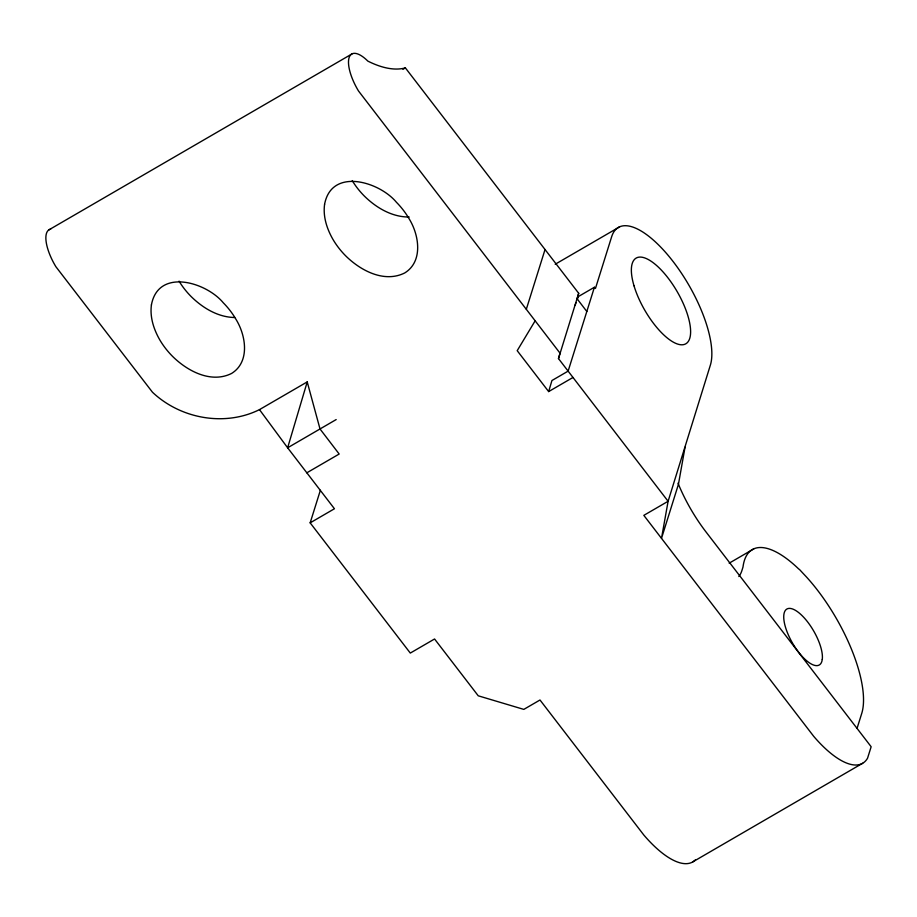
<?xml version="1.0" encoding="UTF-8"?>
<svg xmlns="http://www.w3.org/2000/svg" width="917" height="917" viewBox="0 0 917 917"><rect width="100%" height="100%" fill="white"/><g stroke="black" fill="none" stroke-linecap="round" stroke-linejoin="round"><path stroke-width="1.38" d="M685.033 447.232L678.442 484.314L661.501 538.359L668.103 501.278L710.366 365.138A84.949 32.038 59.9 0 0 673.284 261.769A84.949 32.038 59.9 0 0 611.65 236.758L595.454 288.454L594.411 287.25L578.226 296.638L577.389 299.332M677.995 483.156L679.933 487.741A83 31.304 59.9 0 0 705.987 531.917L871.15 746.736L867.562 758.176A84.891 32.015 59.9 0 1 813.688 736.305L643.826 515.365L668.103 501.278L558.476 358.57L560.046 353.194L358.49 90.966A33.746 12.723 59.9 0 1 349.079 57.714A33.746 12.723 59.9 0 1 367.843 61.107A193.223 72.879 59.9 0 0 405.383 67.892L578.707 293.314L577.08 298.782L586.823 311.482M575.177 305.281L575.945 302.679M50.687 229.147A33.746 12.723 59.9 0 0 55.857 266.675L152.474 392.235A87.516 76.615 17.4 0 0 259.477 409.624L307.218 381.908L287.629 447.794L334.441 508.752L310.164 522.85L410.3 653.076L434.566 638.989L478.25 695.808L523.813 709.391L539.998 700.003L643.768 834.963A84.891 32.015 59.9 0 0 695.453 859.779M535.161 320.79L517.199 350.672L548.653 391.582L551.942 380.521L568.127 371.121L594.411 287.25M558.476 358.57L578.707 293.314M310.164 522.85L320.377 490.263M526.324 309.258L545.042 249.527M857.086 728.258L861.762 713.334A101.03 38.101 59.9 0 0 806.398 576.908A429.775 162.103 59.9 0 1 799.452 569.446L798.81 569.079A101.03 38.101 59.9 0 0 742.988 567.073L741.933 570.466A83 31.304 59.9 0 1 738.827 576.529M48.853 229.892L352.059 53.874M402.918 69.325L405.383 67.892M555.209 264.245L619.64 226.843M336.184 419.562L287.629 447.794L259.477 409.624M306.817 472.817L339.175 454.03L320.01 428.961L307.218 381.908M548.653 391.582L572.93 377.495M729.175 563.176L753.854 548.847M692.748 861.911L862.668 763.253M409.188 217.031C391.96 217.146 376.142 207.735 364.209 195.929A83.367 72.993 17.4 0 1 352.231 180.615M234.649 317.511C217.925 317.225 202.668 307.917 191.045 296.455A83.367 72.993 17.4 0 1 179.067 281.152M151.42 304.925C149.758 317.053 153.712 329.226 159.661 339.68A83.367 72.993 17.4 0 0 172.339 356.151C187.148 370.938 210.99 383.776 231.611 373.437C250.284 361.837 245.905 335.267 235.921 319.242A83.367 72.993 17.4 0 0 223.255 302.759C206.187 282.104 158.251 267.718 151.42 304.925M324.572 204.422C322.91 216.561 326.865 228.723 332.825 239.177A83.367 72.993 17.4 0 0 345.491 255.66C360.301 270.435 384.143 283.273 404.764 272.934C423.436 261.345 419.069 234.763 409.085 218.739A83.367 72.993 17.4 0 0 396.408 202.256C379.34 181.6 331.404 167.215 324.572 204.422M822.285 659.357L821.85 661.409A32.324 12.196 59.9 0 1 790.213 638.874A32.324 12.196 59.9 0 1 796.174 610.802A32.324 12.196 59.9 0 1 822.285 659.357M634.014 285.806A49.518 18.672 59.9 0 0 685.125 344.139A49.518 18.672 59.9 0 0 663.885 272.888A49.518 18.672 59.9 0 0 634.014 285.806"/></g></svg>
